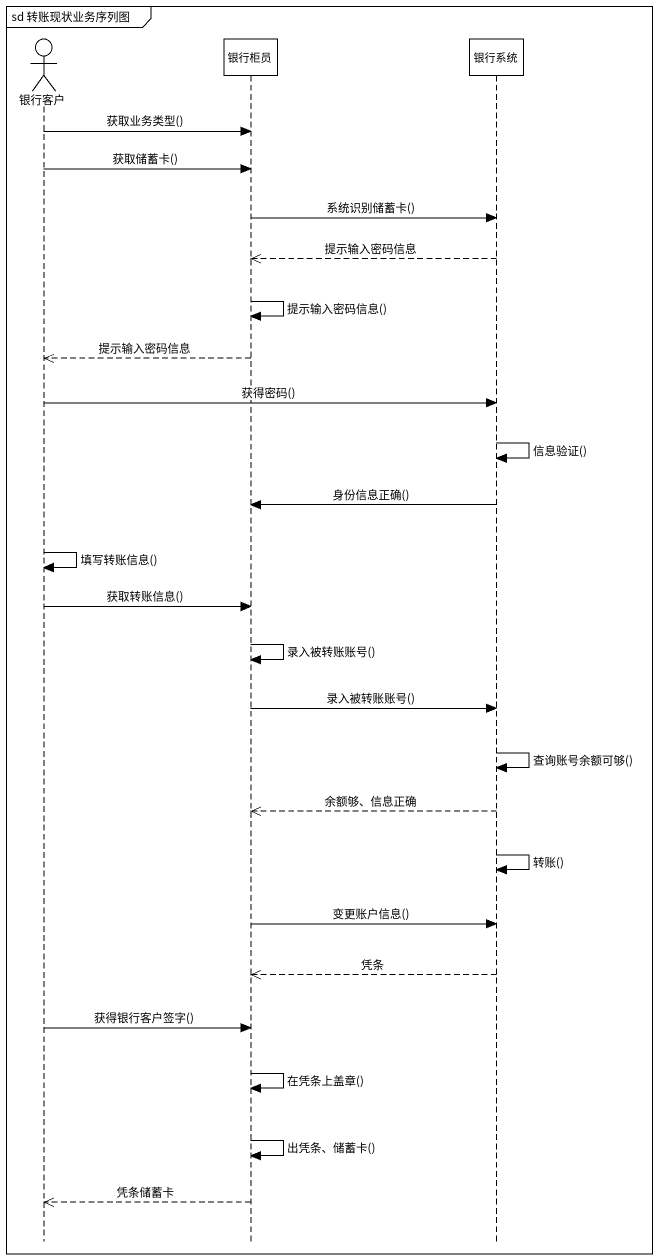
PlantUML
@startuml
mainframe sd 转账现状业务序列图
hide footbox
actor 银行客户
participant 银行柜员
participant 银行系统

银行客户 -> 银行柜员 : 获取业务类型()
银行客户 -> 银行柜员 : 获取储蓄卡()
银行柜员 -> 银行系统 : 系统识别储蓄卡()
银行系统 -->> 银行柜员 : 提示输入密码信息
银行柜员 -> 银行柜员 : 提示输入密码信息()
银行柜员 -->> 银行客户 : 提示输入密码信息
银行客户 -> 银行系统 : 获得密码()
银行系统 -> 银行系统 : 信息验证()
银行系统 -> 银行柜员 : 身份信息正确()
银行客户 -> 银行客户 : 填写转账信息()
银行客户 -> 银行柜员 : 获取转账信息()
银行柜员 -> 银行柜员 : 录入被转账账号()
银行柜员 -> 银行系统 : 录入被转账账号()
银行系统 -> 银行系统 : 查询账号余额可够()
银行系统 -->> 银行柜员 : 余额够、信息正确
银行系统 -> 银行系统 : 转账()
银行柜员 -> 银行系统 : 变更账户信息()
银行系统 -->> 银行柜员 : 凭条
银行客户 -> 银行柜员 : 获得银行客户签字()
银行柜员 -> 银行柜员 : 在凭条上盖章()
银行柜员 -> 银行柜员 : 出凭条、储蓄卡()
银行柜员 -->> 银行客户 : 凭条储蓄卡
@enduml
